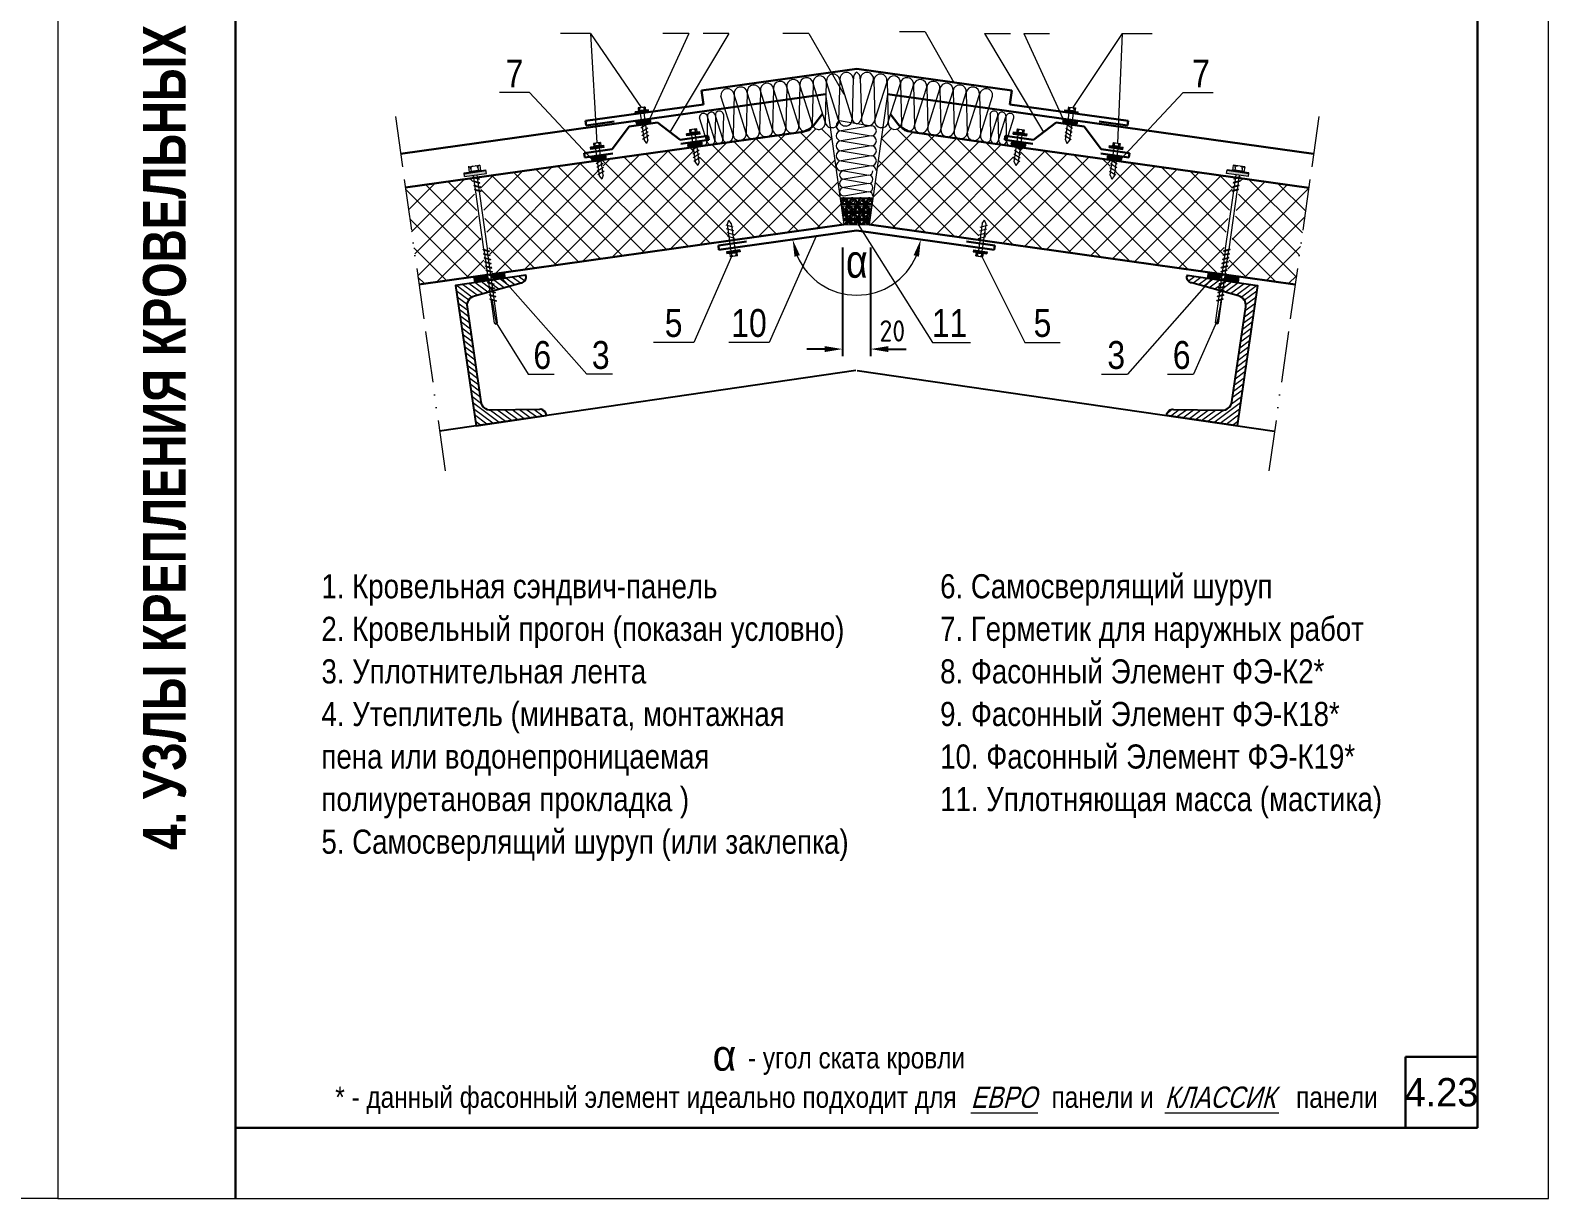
# Model space of a CAD drawing. Extents: x 5821 to 16321, y -13531 to 5774.
# Drawn here: x 7902 to 8971, y -13531 to -12708 of the extents above; entities that cross this region are included whole.
import ezdxf
from ezdxf.enums import TextEntityAlignment as Align

# ---------------------------------------------------------------- set-up
doc = ezdxf.new("R2010")
doc.units = 0
doc.header["$LTSCALE"] = 3
doc.linetypes.add('ACAD_ISO13W100', pattern=[36, 12, -3, 12, -3, 0, -3, 0, -3])
doc.layers.get('0').update_dxf_attribs({"linetype": 'CONTINUOUS', "lineweight": 30})
doc.layers.get('DEFPOINTS').update_dxf_attribs({"linetype": 'CONTINUOUS'})
for name, color, linetype, lineweight in [('Logo', 1, 'CONTINUOUS', 9), ('new_fill', 8, 'CONTINUOUS', 13), ('RAZMER', 7, 'CONTINUOUS', 9), ('Нащельники', 1, 'CONTINUOUS', 30), ('Саморезы', 7, 'CONTINUOUS', 13)]:
    doc.layers.add(name, color=color, linetype=linetype, lineweight=lineweight)
doc.layers.add('Прогон', color=7, linetype='CONTINUOUS')
doc.styles.add('LOGO', font='HATTEN.TTF')
doc.styles.add('ROMANS', font='romans.shx', dxfattribs={"width": 0.85})
doc.styles.add('style1', font='ARIALN.TTF')
doc.styles.add('style2', font='impact.TTF')
doc.styles.add('курсив', font='ARIAL.TTF', dxfattribs={"width": 0.8, "oblique": 15})
doc.dimstyles.new('5', dxfattribs={"dimscale": 5, "dimtxt": 3, "dimasz": 2.5, "dimexe": 1, "dimexo": 3, "dimgap": 0, "dimtad": 0, "dimdec": 0, "dimzin": 9, "dimdsep": 46, "dimtxsty": 'ROMANS', "dimblk2": 'OBLIQUE', "dimcen": -3, "dimdle": 1.5, "dimclrd": 256, "dimclre": 256, "dimclrt": 256, "dimadec": 0, "dimazin": 0, "dimtfac": 1, "dimtdec": 0, "dimtofl": 0, "dimtmove": 2, "dimatfit": 3, "dimfxl": 0, "dimtvp": 1, "dimtolj": 1, "dimtzin": 9, "dimarcsym": 0})
doc.dimstyles.get("Standard").update_dxf_attribs({"dimscale": 0, "dimtxt": 3, "dimasz": 3, "dimexe": 2.5, "dimexo": 2.5, "dimgap": 1.5, "dimtad": 0, "dimdec": 0, "dimzin": 9, "dimdsep": 46, "dimtxsty": 'ROMANS', "dimcen": -3, "dimdle": 1.25, "dimadec": 0, "dimazin": 0, "dimtfac": 0.75, "dimtdec": 0, "dimtofl": 0, "dimtmove": 2, "dimatfit": 3, "dimfxl": 0, "dimtvp": 1.5, "dimtolj": 1, "dimtzin": 0, "dimarcsym": 0})
pattern_1 = [(0, (422.5248, -19201.2039), (0, 1.25), []), (60, (422.5248, -19201.2039), (-1.08253175, 0.625), []), (120, (422.5248, -19201.2039), (-1.08253175, -0.625), [])]

# ---------------------------------------------------------------- blocks, each defined once
blk = doc.blocks.new('*X1502')
at = {"color": 0, "linetype": 'Continuous'}
for p, q in [((-389.3, 507.8), (-388.4, 508.7)), ((-388, 504.7), (-384, 508.7)), ((-384.7, 503.6), (-379.6, 508.7)), ((-380.8, 503.1), (-375.2, 508.7)), ((-376.8, 502.6), (-370.8, 508.7)), ((-372.9, 502.1), (-366.4, 508.7)), ((-369, 501.6), (-361.9, 508.7)), ((-365.1, 501.1), (-357.5, 508.7)), ((-361.1, 500.7), (-353.1, 508.7)), ((-357.2, 500.2), (-348.7, 508.7)), ((-353.3, 499.7), (-344.3, 508.7)), ((-349.6, 498.9), (-339.8, 508.7)), ((-347, 497.1), (-339.3, 504.8)), ((-345.5, 494.1), (-339.3, 500.3)), ((-345.3, 489.9), (-339.3, 495.9)), ((-345.3, 485.5), (-339.3, 491.5)), ((-345.3, 481.1), (-339.3, 487.1)), ((-345.3, 476.7), (-339.3, 482.7)), ((-345.3, 472.2), (-339.3, 478.2)), ((-345.3, 467.8), (-339.3, 473.8)), ((-345.3, 463.4), (-339.3, 469.4)), ((-345.3, 459), (-339.3, 465)), ((-345.3, 454.6), (-339.3, 460.6)), ((-345.3, 450.1), (-339.3, 456.1)), ((-345.3, 445.7), (-339.3, 451.7)), ((-345.3, 441.3), (-339.3, 447.3)), ((-345.3, 436.9), (-339.3, 442.9)), ((-345.3, 432.5), (-339.3, 438.5)), ((-345.5, 423.5), (-339.3, 429.6)), ((-345.3, 428.1), (-339.3, 434.1)), ((-364.7, 408.7), (-356, 417.4)), ((-360.3, 408.7), (-350.9, 418)), ((-355.9, 408.7), (-339.3, 425.2)), ((-351.4, 408.7), (-339.3, 420.8)), ((-389.2, 410.7), (-386.3, 413.6)), ((-386.8, 408.7), (-381.3, 414.2)), ((-382.4, 408.7), (-376.2, 414.8)), ((-378, 408.7), (-371.2, 415.5)), ((-373.5, 408.7), (-366.1, 416.1)), ((-369.1, 408.7), (-361.1, 416.7)), ((-347, 408.7), (-339.3, 416.4)), ((-342.6, 408.7), (-339.3, 412))]:
    blk.add_line(p, q, dxfattribs=at)
blk = doc.blocks.new('2volna')
at = {"layer": 'new_fill'}
for p, q in [((-10.6, 51.6), (10.6, 48)), ((10.6, 48), (-10.6, 44.5)), ((-10.6, 44.5), (10.6, 41)), ((10.6, 41), (-10.6, 37.4)), ((-10.6, 37.4), (10.6, 33.9)), ((10.6, 33.9), (-10.6, 30.4)), ((-10.6, 30.4), (10.6, 26.8)), ((10.6, 26.8), (-10.6, 23.3)), ((-10.6, 23.3), (10.6, 19.7)), ((10.6, 19.7), (-10.6, 16.2)), ((-8.8, 16.2), (8.8, 13.3)), ((8.8, 13.3), (-8.8, 10.3)), ((-8.8, 10.3), (8.8, 7.4)), ((8.8, 7.4), (-8.8, 4.4)), ((-8.8, 4.4), (8.8, 1.5)), ((8.8, 1.5), (-8.8, -1.5))]:
    blk.add_line(p, q, dxfattribs=at)
for centre, radius, start, end in [((-10.6, 48), 3.54, 90, 270), ((-10.6, 41), 3.54, 90, 270), ((10.6, 44.5), 3.54, 360, 90), ((10.6, 44.5), 3.54, 270, 0), ((-10.6, 33.9), 3.54, 90, 270), ((10.6, 37.4), 3.54, 360, 90), ((10.6, 37.4), 3.54, 270, 0), ((10.6, 30.4), 3.54, 360, 90), ((-10.6, 26.8), 3.54, 90, 270), ((-10.6, 19.7), 3.54, 90, 270), ((10.6, 30.4), 3.54, 270, 0), ((10.6, 23.3), 3.54, 360, 90), ((10.6, 23.3), 3.54, 270, 0), ((-8.8, 13.3), 2.95, 90, 270), ((8.8, 16.2), 2.95, 270, 0), ((8.8, 10.3), 2.95, 360, 90), ((10.6, 16.2), 3.54, 360, 90), ((-8.8, 7.4), 2.95, 90, 270), ((-8.8, 1.5), 2.95, 90, 270), ((8.8, 10.3), 2.95, 270, 0), ((8.8, 4.4), 2.95, 360, 90), ((8.8, 4.4), 2.95, 270, 0), ((8.8, -1.5), 2.95, 360, 90)]:
    blk.add_arc(centre, radius, start, end, dxfattribs=at)
blk = doc.blocks.new('3volna')
at = {"layer": 'new_fill'}
for p, q in [((-2.8, 35.9), (-3.6, 4.3)), ((2.8, 35.9), (3.6, 4.3)), ((-85.7, 24.6), (-86.5, -7.1)), ((-76.2, -5.6), (-85.7, 24.6)), ((-75.4, 26), (-76.2, -5.6)), ((-65.9, -4.2), (-75.4, 26)), ((-65.1, 27.5), (-65.9, -4.2)), ((-55.6, -2.7), (-65.1, 27.5)), ((-54.8, 28.9), (-55.6, -2.7)), ((-45.3, -1.3), (-54.8, 28.9)), ((-44.5, 30.4), (-45.3, -1.3)), ((-35, 0.2), (-44.5, 30.4)), ((-34.2, 31.8), (-35, 0.2)), ((-24.7, 1.6), (-34.2, 31.8)), ((-23.9, 33.3), (-24.7, 1.6)), ((-14.2, 2.9), (-23.7, 33.1)), ((-13.3, 34.6), (-14.2, 2.9)), ((-3.6, 4.3), (-13.1, 34.5)), ((3.6, 4.3), (13.1, 34.5)), ((13.3, 34.6), (14.2, 2.9)), ((14.2, 2.9), (23.7, 33.1)), ((23.9, 33.3), (24.7, 1.6)), ((24.7, 1.6), (34.2, 31.8)), ((34.2, 31.8), (35, 0.2)), ((35, 0.2), (44.5, 30.4)), ((44.5, 30.4), (45.3, -1.3)), ((45.3, -1.3), (54.8, 28.9)), ((54.8, 28.9), (55.6, -2.7)), ((55.6, -2.7), (65.1, 27.5)), ((65.1, 27.5), (65.9, -4.2)), ((65.9, -4.2), (75.4, 26)), ((75.4, 26), (76.2, -5.6)), ((76.2, -5.6), (85.7, 24.6)), ((85.7, 24.6), (86.5, -7.1)), ((-96.8, -8.5), (-106.3, 21.7)), ((-96, 23.1), (-96.8, -8.5)), ((-86.5, -7.1), (-96, 23.1)), ((86.5, -7.1), (96, 23.1)), ((96, 23.1), (96.8, -8.5)), ((96.8, -8.5), (106.3, 21.7)), ((-117.3, -13.5), (-123, 4.8)), ((-116.8, 5.7), (-117.3, -13.5)), ((-111, -12.6), (-116.8, 5.7)), ((-110.5, 6.5), (-111, -12.6)), ((-104.8, -11.7), (-110.5, 6.5)), ((-104.3, 7.4), (-104.8, -11.7)), ((104.3, 7.4), (104.8, -11.7)), ((104.8, -11.7), (110.5, 6.5)), ((110.5, 6.5), (111, -12.6)), ((111, -12.6), (116.8, 5.7)), ((116.8, 5.7), (117.3, -13.5)), ((117.3, -13.5), (123, 4.8))]:
    blk.add_line(p, q, dxfattribs=at)
for centre, radius, start, end in [((-39.3, 31.1), 5.2, 8, 188), ((-29, 32.5), 5.2, 8, 188), ((-18.5, 33.9), 5.2, 8, 188), ((-8, 35.2), 5.2, 8, 188), ((2.5, 36), 5.2, 118.1139, 188), ((-2.5, 36), 5.2, 352, 61.8861), ((8, 35.2), 5.2, 352, 172), ((18.5, 33.9), 5.2, 352, 172), ((29, 32.5), 5.2, 352, 172), ((39.3, 31.1), 5.2, 352, 172), ((-101.2, 22.4), 5.2, 8, 188), ((-90.8, 23.8), 5.2, 8, 188), ((-80.5, 25.3), 5.2, 8, 188), ((-70.2, 26.7), 5.2, 8, 188), ((-59.9, 28.2), 5.2, 8, 188), ((-49.6, 29.6), 5.2, 8, 188), ((49.6, 29.6), 5.2, 352, 172), ((59.9, 28.2), 5.2, 352, 172), ((70.2, 26.7), 5.2, 352, 172), ((80.5, 25.3), 5.2, 352, 172), ((90.8, 23.8), 5.2, 352, 172), ((101.2, 22.4), 5.2, 352, 172), ((-119.9, 5.2), 3.15, 8, 188), ((-113.7, 6.1), 3.15, 8, 188), ((-107.4, 7), 3.15, 8, 188), ((-40.1, -0.6), 5.2, 278, 8), ((-29.8, 0.9), 5.2, 188, 278), ((-29.8, 0.9), 5.2, 278, 8), ((-19.5, 2.3), 5.2, 188, 278), ((-19.3, 2.2), 5.2, 278, 8), ((-9, 3.7), 5.2, 188, 278), ((-8.8, 3.5), 5.2, 278, 8), ((1.5, 5), 5.2, 188, 253.1622), ((-1.5, 5), 5.2, 286.8378, 352), ((8.8, 3.5), 5.2, 172, 262), ((9, 3.7), 5.2, 262, 352), ((19.3, 2.2), 5.2, 172, 262), ((19.5, 2.3), 5.2, 262, 352), ((29.8, 0.9), 5.2, 172, 262), ((29.8, 0.9), 5.2, 262, 352), ((40.1, -0.6), 5.2, 172, 262), ((107.4, 7), 3.15, 352, 172), ((113.7, 6.1), 3.15, 352, 172), ((119.9, 5.2), 3.15, 352, 172), ((-107.9, -12.2), 3.15, 278, 8), ((-101.7, -11.3), 3.15, 188, 278), ((-102, -9.3), 5.2, 278, 8), ((-91.7, -7.8), 5.2, 188, 278), ((-91.7, -7.8), 5.2, 278, 8), ((-81.3, -6.4), 5.2, 188, 278), ((-81.3, -6.4), 5.2, 278, 8), ((-71, -4.9), 5.2, 188, 278), ((-71, -4.9), 5.2, 278, 8), ((-60.7, -3.5), 5.2, 188, 278), ((-60.7, -3.5), 5.2, 278, 8), ((-50.4, -2), 5.2, 188, 278), ((-50.4, -2), 5.2, 278, 8), ((-40.1, -0.6), 5.2, 188, 278), ((40.1, -0.6), 5.2, 262, 352), ((50.4, -2), 5.2, 172, 262), ((50.4, -2), 5.2, 262, 352), ((60.7, -3.5), 5.2, 172, 262), ((60.7, -3.5), 5.2, 262, 352), ((71, -4.9), 5.2, 172, 262), ((71, -4.9), 5.2, 262, 352), ((81.3, -6.4), 5.2, 172, 262), ((81.3, -6.4), 5.2, 262, 352), ((91.7, -7.8), 5.2, 172, 262), ((91.7, -7.8), 5.2, 262, 352), ((102, -9.3), 5.2, 172, 262), ((101.7, -11.3), 3.15, 262, 352), ((107.9, -12.2), 3.15, 172, 262), ((-120.4, -13.9), 3.15, 278, 8), ((-114.2, -13), 3.15, 188, 278), ((-114.2, -13), 3.15, 278, 8), ((-107.9, -12.2), 3.15, 188, 278), ((107.9, -12.2), 3.15, 262, 352), ((114.2, -13), 3.15, 172, 262), ((114.2, -13), 3.15, 262, 352), ((120.4, -13.9), 3.15, 172, 262)]:
    blk.add_arc(centre, radius, start, end, dxfattribs=at)
blk = doc.blocks.new('саморез4')
at = {"layer": 'new_fill'}
blk.add_hatch(color=254, dxfattribs=at).paths.add_polyline_path([(-2.4, -9.4), (0, -9.4), (0, 9.8), (-2.4, 9.8)])
at = {"layer": 'Саморезы', "ltscale": 150}
for p, q in [((-7.9, 5), (-3.1, 5)), ((-7.9, -5), (-7.9, 5)), ((-5.9, 3.1), (-3.1, 3.1)), ((-3.8, -5), (-3.8, 5)), ((0, 9.8), (-3.1, 9.8)), ((-3.1, -9.4), (-3.1, 9.8)), ((-2.4, -9.4), (-2.4, 9.8)), ((0, -9.4), (0, 9.8)), ((64.9, 1.5), (0, 1.5)), ((1.3, -2.2), (3.4, 2.7)), ((1.9, -2.2), (4, 2.7)), ((3.7, 2.9), (3.4, 2.7)), ((3.7, 2.9), (4, 2.7)), ((4.9, -2.2), (7, 2.7)), ((5.5, -2.2), (7.6, 2.7)), ((7.3, 2.9), (7, 2.7)), ((7.3, 2.9), (7.6, 2.7)), ((8.6, -2.2), (10.7, 2.7)), ((9.2, -2.2), (11.3, 2.7)), ((11, 2.9), (10.7, 2.7)), ((11, 2.9), (11.3, 2.7)), ((12.2, -2.2), (14.3, 2.7)), ((12.8, -2.2), (14.9, 2.7)), ((14.6, 2.9), (14.3, 2.7)), ((14.6, 2.9), (14.9, 2.7)), ((64.9, -2.2), (67, 2.7)), ((65.6, -2.2), (67.7, 2.7)), ((67.3, 2.9), (67, 2.7)), ((130, 1.3), (67.1, 1.3)), ((67.3, 2.9), (67.7, 2.7)), ((68.6, -2.2), (70.7, 2.7)), ((69.2, -2.2), (71.3, 2.7)), ((71, 2.9), (70.7, 2.7)), ((71, 2.9), (71.3, 2.7)), ((72.2, -2.2), (74.3, 2.7)), ((72.8, -2.2), (74.9, 2.7)), ((74.6, 2.9), (74.3, 2.7)), ((74.6, 2.9), (74.9, 2.7)), ((75.8, -2.2), (77.9, 2.7)), ((76.4, -2.2), (78.5, 2.7)), ((78.2, 2.9), (77.9, 2.7)), ((78.2, 2.9), (78.5, 2.7)), ((79.5, -2.2), (81.5, 2.7)), ((80.1, -2.2), (82.2, 2.7)), ((81.9, 2.9), (81.5, 2.7)), ((81.9, 2.9), (82.2, 2.7)), ((83.1, -2.2), (85.2, 2.7)), ((83.7, -2.2), (85.8, 2.7)), ((85.5, 2.9), (85.2, 2.7)), ((85.5, 2.9), (85.8, 2.7)), ((86.7, -2.2), (88.8, 2.7)), ((87.3, -2.2), (89.4, 2.7)), ((89.1, 2.9), (88.8, 2.7)), ((89.1, 2.9), (89.4, 2.7)), ((90.3, -2.2), (92.4, 2.7)), ((90.9, -2.2), (93, 2.7)), ((92.7, 2.9), (92.4, 2.7)), ((92.7, 2.9), (93, 2.7)), ((94, -2.2), (96.1, 2.7)), ((94.6, -2.2), (96.7, 2.7)), ((96.4, 2.9), (96.1, 2.7)), ((96.4, 2.9), (96.7, 2.7)), ((97.6, -2.2), (99.7, 2.7)), ((98.2, -2.2), (100.3, 2.7)), ((100, 2.9), (99.7, 2.7)), ((100, 2.9), (100.3, 2.7)), ((101.2, -2.2), (103.3, 2.7)), ((101.8, -2.2), (103.9, 2.7)), ((103.6, 2.9), (103.3, 2.7)), ((103.6, 2.9), (103.9, 2.7)), ((104.8, -2.2), (106.9, 2.7)), ((105.5, -2.2), (107.6, 2.7)), ((107.2, 2.9), (106.9, 2.7)), ((107.2, 2.9), (107.6, 2.7)), ((108.5, -2.2), (110.6, 2.7)), ((109.1, -2.2), (111.2, 2.7)), ((110.9, 2.9), (110.6, 2.7)), ((110.9, 2.9), (111.2, 2.7)), ((130, 1.3), (131.2, 0)), ((-7.9, -5), (-3.1, -5)), ((-5.9, -3.1), (-3.1, -3.1)), ((0, -9.4), (-3.1, -9.4)), ((64.9, -1.5), (0, -1.5)), ((64.9, -1.5), (0, -1.5)), ((1.6, -2.4), (1.3, -2.2)), ((1.6, -2.4), (1.9, -2.2)), ((5.2, -2.4), (4.9, -2.2)), ((5.2, -2.4), (5.5, -2.2)), ((8.9, -2.4), (8.6, -2.2)), ((8.9, -2.4), (9.2, -2.2)), ((12.5, -2.4), (12.2, -2.2)), ((12.5, -2.4), (12.8, -2.2)), ((65.3, -2.4), (64.9, -2.2)), ((65.3, -2.4), (65.6, -2.2)), ((130, -1.3), (67.1, -1.3)), ((68.9, -2.4), (68.6, -2.2)), ((68.9, -2.4), (69.2, -2.2)), ((72.5, -2.4), (72.2, -2.2)), ((72.5, -2.4), (72.8, -2.2)), ((76.1, -2.4), (75.8, -2.2)), ((76.1, -2.4), (76.4, -2.2)), ((79.8, -2.4), (79.5, -2.2)), ((79.8, -2.4), (80.1, -2.2)), ((83.4, -2.4), (83.1, -2.2)), ((83.4, -2.4), (83.7, -2.2)), ((87, -2.4), (86.7, -2.2)), ((87, -2.4), (87.3, -2.2)), ((90.6, -2.4), (90.3, -2.2)), ((90.6, -2.4), (90.9, -2.2)), ((94.3, -2.4), (94, -2.2)), ((94.3, -2.4), (94.6, -2.2)), ((97.9, -2.4), (97.6, -2.2)), ((97.9, -2.4), (98.2, -2.2)), ((101.5, -2.4), (101.2, -2.2)), ((101.5, -2.4), (101.8, -2.2)), ((105.1, -2.4), (104.8, -2.2)), ((105.1, -2.4), (105.5, -2.2)), ((108.8, -2.4), (108.5, -2.2)), ((108.8, -2.4), (109.1, -2.2)), ((130, -1.3), (131.2, 0))]:
    blk.add_line(p, q, dxfattribs=at)
at = {"layer": 'Саморезы'}
for p, q in [((67.1, 1.3), (64.9, 1.5)), ((67.1, -1.3), (64.9, -1.5))]:
    blk.add_line(p, q, dxfattribs=at)
at = {"layer": 'Саморезы', "ltscale": 150}
for centre, radius, start, end in [((-5.9, 5.1), 2, 182.373, 269.9653), ((-5.9, 1.1), 2, 90.0347, 177.627), ((80.3, 1057.7), 1058.9, 271.592, 272.7554), ((-5.9, -1.1), 2, 182.373, 269.9653), ((-5.9, -5.1), 2, 90.0347, 177.627)]:
    blk.add_arc(centre, radius, start, end, dxfattribs=at)
blk = doc.blocks.new('*D1509')
at = {"layer": 'DEFPOINTS', "color": 0, "transparency": 16777216}
for p in [(8483.8, -12848.9), (8483.8, -12848.9), (8386.7, -12862.6), (8580.5, -12862.6), (8462.8, -12889.5)]:
    blk.add_point(p, dxfattribs=at)
at = {"layer": 'RAZMER', "color": 0, "lineweight": 0, "transparency": 16777216}
blk.add_arc((8483.8, -12848.9), 45.6, 203.1121, 336.8612, dxfattribs=at)
at = {"layer": 'RAZMER', "color": 0, "transparency": 16777216}
for points in [[(8439.9, -12867.4), (8443.7, -12866.3), (8438.6, -12855.3)], [(8523.8, -12866.3), (8527.6, -12867.4), (8528.9, -12855.3)]]:
    blk.add_solid(points, dxfattribs=at)
at = {"layer": 'RAZMER', "color": 0, "transparency": 16777216, "insert": (8483.8, -12870.7), "char_height": 14, "attachment_point": 5, "rotation": 359.9937, "style": 'ROMANS'}
blk.add_mtext('\\A1;{\\fGreekS|b0|i0|c204|p0;\\H1.667x;a}', dxfattribs=at)
blk = doc.blocks.new('саморез1')
at = {"layer": 'new_fill'}
blk.add_hatch(color=254, dxfattribs=at).paths.add_polyline_path([(-1.2, -4.8), (0, -4.8), (0, 4.8), (-1.2, 4.8)])
at = {"layer": 'Саморезы', "ltscale": 150}
for p, q in [((-3.9, 2.6), (-1.5, 2.6)), ((-3.9, 2.6), (-3.9, -2.4)), ((-2.9, 1.7), (-1.5, 1.7)), ((-1.9, 2.6), (-1.9, -2.4)), ((0, 4.8), (-1.5, 4.8)), ((-1.5, 4.8), (-1.5, -4.8)), ((-1.2, 4.8), (-1.2, -4.8)), ((0, 4.8), (0, -4.8)), ((19.2, 1.4), (0, 1.4)), ((8.4, 2.4), (10.5, -2.4)), ((11.1, 2.4), (13.2, -2.4)), ((13.8, 2.4), (15.9, -2.4)), ((16.4, 2.4), (18.5, -2.4)), ((19.2, 1.4), (21.8, 0)), ((19.2, -1.4), (21.8, 0)), ((-3.9, -2.4), (-1.5, -2.4)), ((-2.9, -1.4), (-1.5, -1.4)), ((0, -4.8), (-1.5, -4.8)), ((0, -1.4), (19.2, -1.4))]:
    blk.add_line(p, q, dxfattribs=at)
for centre, start, end in [((-2.9, 2.7), 182.373, 269.9653), ((-2.9, 0.7), 90.0347, 177.627), ((-2.9, -0.4), 182.373, 269.9653), ((-2.9, -2.4), 90.0347, 177.627)]:
    blk.add_arc(centre, 1, start, end, dxfattribs=at)
blk = doc.blocks.new('*D1512')
at = {"layer": 'DEFPOINTS', "color": 0, "transparency": 16777216}
for p in [(8473.7, -12846), (8493.5, -12846), (8493.5, -12932.5)]:
    blk.add_point(p, dxfattribs=at)
at = {"layer": 'RAZMER', "lineweight": -2, "transparency": 16777216}
for p, q in [((8473.7, -12861), (8473.7, -12937.5)), ((8493.5, -12861), (8493.5, -12937.5)), ((8461.2, -12932.5), (8448.7, -12932.5)), ((8506, -12932.5), (8518.5, -12932.5))]:
    blk.add_line(p, q, dxfattribs=at)
at = {"layer": 'RAZMER', "transparency": 16777216}
for points in [[(8461.2, -12930.4), (8461.2, -12934.6), (8473.7, -12932.5)], [(8506, -12930.4), (8506, -12934.6), (8493.5, -12932.5)]]:
    blk.add_solid(points, dxfattribs=at)
at = {"layer": 'RAZMER', "transparency": 16777216, "insert": (8508.8, -12919.7), "char_height": 15, "attachment_point": 5, "style": 'ROMANS'}
blk.add_mtext('\\A1;20', dxfattribs=at)
blk = doc.blocks.new('_OBLIQUE')
at = {"color": 0, "linetype": 'ByBlock'}
blk.add_line((-0.5, -0.5), (0.5, 0.5), dxfattribs=at)

msp = doc.modelspace()

# ---------------------------------------------------------------- hatches: boundary and pattern name
at = {"layer": 'new_fill'}
h = msp.add_hatch(dxfattribs=at)
h.set_pattern_fill('ANSI37', color=256, scale=100, style=0)
h.set_pattern_definition([(45, (422.525, -16231.204), (-8.838835, 8.838835), []), (135, (422.525, -16231.204), (-8.838835, -8.838835), [])])
h.paths.add_polyline_path([(8212.97, -12812.08), (8165.84, -12818.7), (8175.42, -12886.86), (8218.57, -12880.79, -0.144302), (8219.79, -12880.62), (8222.55, -12880.23)])
h.paths.add_polyline_path([(8393.65, -12856.19), (8392, -12844.45), (8396.16, -12843.87), (8397.81, -12855.6), (8474.68, -12844.8), (8474.47, -12843.32, -0.2496117), (8474.16, -12841.12), (8465.05, -12776.28, -0.304716), (8461.56, -12772.39, -0.4142136), (8457.57, -12777.68, -0.3085011), (8452.84, -12775.34, -0.0197168), (8451.97, -12776.14, -0.3473263), (8446.9, -12778.97, -0.0435542), (8444.36, -12779.56), (8372.23, -12789.69), (8373.79, -12800.81), (8369.63, -12801.39), (8368.07, -12790.28), (8304.61, -12799.2), (8306.17, -12810.31), (8302.01, -12810.89), (8300.45, -12799.78), (8217.73, -12811.41), (8227.31, -12879.56)])
h.paths.add_polyline_path([(8599.45, -12790.28), (8597.89, -12801.39), (8593.73, -12800.81), (8595.29, -12789.69), (8522.72, -12779.5, -0.0392211), (8520.42, -12779, -0.2995945), (8515.81, -12776.69, -0.0282746), (8514.51, -12775.61, -0.2904255), (8509.94, -12777.68, -0.4142136), (8505.95, -12772.39, -0.3249557), (8502.13, -12776.35), (8492.71, -12843.39, -0.1585576), (8492.82, -12844.84), (8569.38, -12855.6), (8571.02, -12843.87), (8575.18, -12844.45), (8573.54, -12856.19), (8739.88, -12879.56), (8749.46, -12811.36), (8667.07, -12799.78), (8665.51, -12810.89), (8661.35, -12810.31), (8662.91, -12799.2)])
h.paths.add_polyline_path([(8744.63, -12880.23), (8792.55, -12886.97), (8802.14, -12818.77), (8754.22, -12812.03)])
h = msp.add_hatch(dxfattribs=at)
h.set_pattern_fill('NET3', color=256, scale=10, style=0)
h.set_pattern_definition(pattern_1)
h.paths.add_polyline_path([(8330.9, -12771.12), (8329.47, -12771.32, 0.7824442), (8329.96, -12774.79), (8331.38, -12774.59)])
h.paths.add_polyline_path([(8335.06, -12770.54), (8330.9, -12771.12), (8331.38, -12774.59), (8335.54, -12774.01)])
h.paths.add_polyline_path([(8337.08, -12770.25), (8335.06, -12770.54), (8335.54, -12774.01), (8337.57, -12773.72, 0.7824442)])
h = msp.add_hatch(dxfattribs=at)
h.set_pattern_fill('NET3', color=256, scale=10, style=0)
h.set_pattern_definition(pattern_1)
h.paths.add_polyline_path([(8632.45, -12770.63), (8630.15, -12770.31, 0.7200983), (8629.95, -12773.72), (8631.97, -12774.01)])
h.paths.add_polyline_path([(8636.6, -12771.21), (8632.45, -12770.63), (8631.97, -12774.01), (8636.13, -12774.59)])
h.paths.add_polyline_path([(8638.3, -12771.45), (8636.6, -12771.21), (8636.13, -12774.59), (8637.56, -12774.79, 0.7200983)])
h = msp.add_hatch(dxfattribs=at)
h.set_pattern_fill('NET3', color=256, scale=10, style=0)
h.set_pattern_definition(pattern_1)
h.paths.add_polyline_path([(8367.58, -12786.81), (8365.76, -12787.07, 0.7824442), (8366.25, -12790.53), (8368.07, -12790.28)])
h.paths.add_polyline_path([(8371.74, -12786.23), (8367.58, -12786.81), (8368.07, -12790.28), (8372.23, -12789.69)])
h.paths.add_polyline_path([(8373.38, -12786), (8371.74, -12786.23), (8372.23, -12789.69), (8373.86, -12789.46, 0.7824442)])
h = msp.add_hatch(dxfattribs=at)
h.set_pattern_fill('NET3', color=256, scale=10, style=0)
h.set_pattern_definition(pattern_1)
h.paths.add_polyline_path([(8599.93, -12786.81), (8595.78, -12786.23), (8595.29, -12789.69), (8599.45, -12790.28)])
h.paths.add_polyline_path([(8595.78, -12786.23), (8594.14, -12786, 0.7824442), (8593.65, -12789.46), (8595.29, -12789.69)])
h.paths.add_polyline_path([(8601.75, -12787.07), (8599.93, -12786.81), (8599.45, -12790.28), (8601.26, -12790.53, 0.7824442)])
h = msp.add_hatch(dxfattribs=at)
h.set_pattern_fill('NET3', color=256, scale=10, style=0)
h.set_pattern_definition(pattern_1)
h.paths.add_polyline_path([(8300.45, -12799.78), (8299.96, -12796.32), (8298.15, -12796.57, 0.7824442), (8298.63, -12800.04)])
h.paths.add_polyline_path([(8305.76, -12795.5), (8304.12, -12795.73), (8304.61, -12799.2), (8306.24, -12798.97, 0.7824442)])
h.paths.add_polyline_path([(8304.12, -12795.73), (8299.96, -12796.32), (8300.45, -12799.78), (8304.61, -12799.2)])
h = msp.add_hatch(dxfattribs=at)
h.set_pattern_fill('NET3', color=256, scale=10, style=0)
h.set_pattern_definition(pattern_1)
h.paths.add_polyline_path([(8663.39, -12795.73), (8661.76, -12795.5, 0.7824442), (8661.27, -12798.97), (8662.91, -12799.2)])
h.paths.add_polyline_path([(8667.55, -12796.32), (8663.39, -12795.73), (8662.91, -12799.2), (8667.07, -12799.78)])
h.paths.add_polyline_path([(8669.37, -12796.57), (8667.55, -12796.32), (8667.07, -12799.78), (8668.88, -12800.04, 0.7824442)])
h = msp.add_hatch(dxfattribs=at)
h.set_pattern_fill('ESCHER', color=256, scale=5, style=0)
h.set_pattern_definition([(60, (3888.22, -15615.8375), (-6, -1e-09), [5.5, -0.5]), (180, (3888.22, -15615.8375), (3, -5.1961524), [5.5, -0.5]), (300, (3888.22, -15615.8375), (6, -1e-09), [5.5, -0.5]), (60, (3888.72, -15615.8375), (-6, -1e-09), [1, -5]), (300, (3888.72, -15615.8375), (6, -1e-09), [1, -5]), (60, (3887.97, -15615.4045), (-6, -1e-09), [1, -5]), (180, (3887.97, -15615.4045), (3, -5.1961524), [1, -5]), (300, (3887.97, -15616.2705), (6, -1e-09), [1, -5]), (180, (3887.97, -15616.2705), (3, -5.1961524), [1, -5]), (60, (3886.22, -15615.8375), (-6, -1e-09), [1, -5]), (300, (3886.22, -15615.8375), (6, -1e-09), [1, -5]), (60, (3889.22, -15617.5695), (-6, -1e-09), [1, -5]), (180, (3889.22, -15617.5695), (3, -5.1961524), [1, -5]), (300, (3889.22, -15614.1054), (6, -1e-09), [1, -5]), (180, (3889.22, -15614.1054), (3, -5.1961524), [1, -5]), (0, (3889.22, -15614.9714), (-3, 5.1961524), [3.5, -2.5]), (0, (3889.22, -15616.7035), (-3, 5.1961524), [3.5, -2.5]), (120, (3888.47, -15614.5384), (-6, 1e-09), [3.5, -2.5]), (120, (3886.97, -15615.4045), (-6, 1e-09), [3.5, -2.5]), (240, (3886.97, -15616.2705), (3, -5.1961524), [3.5, -2.5]), (240, (3888.47, -15617.1365), (3, -5.1961524), [3.5, -2.5])])
h.paths.add_polyline_path([(8495.16, -12825.92), (8472.02, -12825.92), (8474.68, -12844.81), (8492.51, -12844.8)])
h = msp.add_hatch(dxfattribs=at)
h.set_pattern_fill('NET3', color=256, scale=10, style=0)
h.set_pattern_definition([(0, (-3661.7167, -16081.6845), (0, 1.25), []), (60, (-3661.7167, -16081.6845), (-1.08253175, 0.625), []), (120, (-3661.7167, -16081.6845), (-1.08253175, -0.625), [])])
h.paths.add_polyline_path([(8223.19, -12881.95), (8223.34, -12881.68), (8224.1, -12881.88), (8223.84, -12880.04), (8214.06, -12881.42), (8214.65, -12885.58), (8224.42, -12884.2), (8224.16, -12882.38), (8223.41, -12882.17)])
h.paths.add_polyline_path([(8235.73, -12878.37), (8226.33, -12879.69), (8227.1, -12879.9), (8227.31, -12880.12), (8227.16, -12880.39), (8226, -12880.08), (8226.34, -12882.49), (8227.5, -12882.81), (8227.72, -12883.03), (8227.57, -12883.3), (8226.41, -12882.99), (8226.54, -12883.91), (8236.31, -12882.53)])
h = msp.add_hatch(dxfattribs=at)
h.set_pattern_fill('NET3', color=256, scale=10, style=0)
h.set_pattern_definition([(180, (20628.903, -16081.6845), (0, 1.25), []), (120, (20628.903, -16081.6845), (1.08253175, 0.625), []), (60, (20628.903, -16081.6845), (1.08253175, -0.625), [])])
h.paths.add_polyline_path([(8743.99, -12881.95), (8743.85, -12881.68), (8743.09, -12881.88), (8743.35, -12880.04), (8753.12, -12881.42), (8752.54, -12885.58), (8742.77, -12884.2), (8743.02, -12882.38), (8743.78, -12882.17)])
h.paths.add_polyline_path([(8731.46, -12878.37), (8740.85, -12879.69), (8740.09, -12879.9), (8739.88, -12880.12), (8740.02, -12880.39), (8741.19, -12880.08), (8740.85, -12882.49), (8739.68, -12882.81), (8739.47, -12883.03), (8739.61, -12883.3), (8740.78, -12882.99), (8740.65, -12883.91), (8730.88, -12882.53)])

# ---------------------------------------------------------------- linework, layer by layer
at = {"color": 1}
for p, q in [((8046.09, -12119.09), (8046.09, -13531.24)), ((8921.09, -12119.09), (8921.09, -13481.24)), ((8870.18, -13431.24), (8921.09, -13431.24)), ((8870.18, -13431.24), (8870.18, -13481.24)), ((8046.09, -13481.24), (8921.09, -13481.24))]:
    msp.add_line(p, q, dxfattribs=at)
for p, q in [((8461.74, -12752.74), (8162.48, -12794.79)), ((8505.44, -12752.78), (8805.48, -12794.95)), ((8454.25, -12773.73), (8459.64, -12766.58)), ((8512.8, -12773.72), (8507.37, -12766.59)), ((8444.36, -12779.56), (8165.84, -12818.7)), ((8522.72, -12779.5), (8802.14, -12818.77)), ((8474.68, -12844.8), (8175.42, -12886.86)), ((8492.51, -12844.8), (8792.55, -12886.97))]:
    msp.add_line(p, q)
for centre, start, end in [((8442.27, -12764.7), 278, 323), ((8524.73, -12764.63), 217.27826, 262.27826)]:
    msp.add_arc(centre, 15, start, end)
at = {"layer": 'Logo'}
for p, q in [((8564.07, -13470.81), (8611.31, -13470.81)), ((8700.69, -13470.81), (8781.14, -13470.81))]:
    msp.add_line(p, q, dxfattribs=at)
at = {"layer": 'new_fill'}
for p, q in [((8472.02, -12825.92), (8495.16, -12825.92)), ((8474.57, -12844.81), (8492.51, -12844.8))]:
    msp.add_line(p, q, dxfattribs=at)
at = {"layer": 'RAZMER'}
for p, q in [((8296.19, -12710.14), (8275.1, -12710.14)), ((8296.19, -12710.14), (8300.72, -12787.18)), ((8296.19, -12710.14), (8331.86, -12762.24)), ((8365.45, -12710.09), (8337.68, -12770.57)), ((8365.45, -12710.09), (8347.23, -12710.09)), ((8393.76, -12710.09), (8352.12, -12779.51)), ((8393.76, -12710.09), (8375.54, -12710.09)), ((8449.93, -12710.14), (8431.71, -12710.14)), ((8449.93, -12710.14), (8474.64, -12752.8)), ((8531.99, -12708.91), (8513.77, -12708.91)), ((8531.99, -12708.91), (8552.2, -12744.59)), ((8573.76, -12710.09), (8591.98, -12710.09)), ((8573.76, -12710.09), (8615.39, -12779.51)), ((8601.41, -12710.09), (8629.18, -12770.57)), ((8601.41, -12710.09), (8619.63, -12710.09)), ((8670.67, -12710.14), (8635.9, -12762.27)), ((8670.67, -12710.14), (8667.39, -12787.27)), ((8670.67, -12710.14), (8691.76, -12710.14)), ((8253.24, -12751.64), (8232.14, -12751.64)), ((8297.62, -12799), (8253.24, -12751.64)), ((8461.74, -12752.74), (8474.68, -12844.8)), ((8505.44, -12752.78), (8492.51, -12844.8)), ((8669.24, -12799), (8713.62, -12751.64)), ((8713.62, -12751.64), (8734.72, -12751.64)), ((8455.07, -12852.98), (8422.09, -12927.91)), ((8484.75, -12844.8), (8537.17, -12927.91)), ((8395.64, -12867.33), (8368.98, -12927.91)), ((8571.87, -12867.33), (8602.13, -12927.91)), ((8214.65, -12885.58), (8214.06, -12881.42)), ((8234.25, -12882.93), (8293.61, -12950.07)), ((8236.31, -12882.53), (8235.73, -12878.37)), ((8733.73, -12882.93), (8674.37, -12950.07)), ((8730.88, -12882.53), (8731.46, -12878.37)), ((8752.54, -12885.58), (8753.12, -12881.42)), ((8229.73, -12914.07), (8252.39, -12950.07)), ((8737.05, -12913.53), (8720.96, -12950.07)), ((8368.98, -12927.91), (8340.57, -12927.91)), ((8422.09, -12927.91), (8393.67, -12927.91)), ((8537.17, -12927.91), (8563.96, -12927.91)), ((8602.13, -12927.91), (8626.95, -12927.91)), ((8252.39, -12950.07), (8270.61, -12950.07)), ((8311.83, -12950.07), (8293.61, -12950.07)), ((8656.15, -12950.07), (8674.37, -12950.07)), ((8702.74, -12950.07), (8720.96, -12950.07))]:
    msp.add_line(p, q, dxfattribs=at)
at = {"layer": 'RAZMER', "linetype": 'ACAD_ISO13W100'}
for p, q in [((8158.78, -12768.47), (8195.04, -13026.47)), ((8809.21, -12768.47), (8772.95, -13026.47))]:
    msp.add_line(p, q, dxfattribs=at)
at = {"layer": 'RAZMER'}
for points in [[(6871.09, -12046.24), (7921.09, -12046.24), (7921.09, -13531.24), (6871.09, -13531.24)], [(8971.09, -12046.24), (7921.09, -12046.24), (7921.09, -13531.24), (8971.09, -13531.24)]]:
    msp.add_lwpolyline(points, close=True, dxfattribs=at)
for centre, start, end in [((8330.14, -12773), 111.91761, 264.08239), ((8336.89, -12772.05), 291.91761, 84.08239), ((8630.62, -12772.05), 95.91761, 248.08239), ((8637.37, -12773), 275.91761, 68.08239), ((8366.44, -12788.74), 111.91761, 264.08239), ((8373.19, -12787.79), 291.91761, 84.08239), ((8594.32, -12787.79), 95.91761, 248.08239), ((8601.08, -12788.74), 275.91761, 68.08239), ((8298.82, -12798.24), 111.91761, 264.08239), ((8305.57, -12797.3), 291.91761, 84.08239), ((8661.94, -12797.3), 95.91761, 248.08239), ((8668.7, -12798.24), 275.91761, 68.08239)]:
    msp.add_arc(centre, 1.8, start, end, dxfattribs=at)
at = {"layer": 'Нащельники'}
for p, q in [((8483.76, -12734.97), (8374.48, -12750.33)), ((8483.76, -12734.97), (8593.03, -12750.33)), ((8375.84, -12760.04), (8374.48, -12750.33)), ((8591.67, -12760.04), (8593.03, -12750.33)), ((8375.84, -12760.04), (8292.66, -12771.73)), ((8591.67, -12760.04), (8674.85, -12771.73)), ((8292.66, -12771.73), (8293.1, -12774.85)), ((8293.1, -12774.85), (8312.9, -12772.06)), ((8323.56, -12775.69), (8311.52, -12791.66)), ((8343.37, -12772.91), (8323.56, -12775.69)), ((8343.37, -12772.91), (8359.34, -12784.94)), ((8624.15, -12772.91), (8608.18, -12784.94)), ((8624.15, -12772.91), (8643.95, -12775.69)), ((8643.95, -12775.69), (8655.99, -12791.66)), ((8674.41, -12774.85), (8654.61, -12772.06)), ((8674.85, -12771.73), (8674.41, -12774.85)), ((8359.34, -12784.94), (8379.14, -12782.16)), ((8359.76, -12787.91), (8379.56, -12785.13)), ((8379.56, -12785.13), (8379.14, -12782.16)), ((8587.95, -12785.13), (8588.37, -12782.16)), ((8607.76, -12787.91), (8587.95, -12785.13)), ((8608.18, -12784.94), (8588.37, -12782.16)), ((8311.52, -12791.66), (8291.72, -12794.45)), ((8292.14, -12797.42), (8291.72, -12794.45)), ((8311.94, -12794.63), (8292.14, -12797.42)), ((8655.57, -12794.63), (8675.38, -12797.42)), ((8655.99, -12791.66), (8675.79, -12794.45)), ((8675.38, -12797.42), (8675.79, -12794.45)), ((8483.59, -12848.97), (8386.71, -12862.59)), ((8483.59, -12848.97), (8580.48, -12862.59)), ((8406.08, -12856.69), (8386.27, -12859.47)), ((8386.27, -12859.47), (8386.71, -12862.59)), ((8561.11, -12856.69), (8580.91, -12859.47)), ((8580.91, -12859.47), (8580.48, -12862.59))]:
    msp.add_line(p, q, dxfattribs=at)
at = {"layer": 'Прогон'}
for p, q in [((8483.19, -12947.63), (8189.95, -12990.27)), ((8483.99, -12947.63), (8778.02, -12990.39))]:
    msp.add_line(p, q, dxfattribs=at)
at = {"layer": 'Прогон', "linetype": 'Continuous'}
for points in [[(8265.07, -12979.35), (8264.92, -12978.36, 0.4142136), (8260.39, -12974.98), (8226.28, -12975.64, -0.3791009), (8219.19, -12969.65), (8209.47, -12902.75, -0.3791009), (8214.55, -12894.99), (8247.44, -12885.91, 0.4142136), (8250.82, -12881.38), (8250.68, -12880.39), (8201.2, -12887.59), (8215.59, -12986.55)], [(8702.12, -12979.35), (8702.26, -12978.36, -0.4142136), (8706.8, -12974.98), (8740.9, -12975.64, 0.3791009), (8747.99, -12969.65), (8757.72, -12902.75, 0.3791009), (8752.63, -12894.99), (8719.75, -12885.91, -0.4142136), (8716.37, -12881.38), (8716.51, -12880.39), (8765.99, -12887.59), (8751.6, -12986.55)]]:
    msp.add_lwpolyline(points, format="xyb", close=True, dxfattribs=at)

# ---------------------------------------------------------------- block references
at = {"layer": 'new_fill', "xscale": 0.900000000000091, "yscale": 0.900000000000091, "zscale": 0.900000000000091}
msp.add_blockref('3volna', (8483.76, -12773.84), dxfattribs=at)
at = {"layer": 'new_fill'}
msp.add_blockref('2volna', (8483.42, -12823.13), dxfattribs=at)
at = {"layer": 'new_fill', "yscale": 0.81, "zscale": 0.81}
for p, xscale, rotation in [((8215.08, -12809.76), 0.81, 278), ((8752.11, -12809.76), -0.81, 82.00000000000003)]:
    msp.add_blockref('саморез4', p, dxfattribs=dict(at, xscale=xscale, rotation=rotation))
at = {"layer": 'new_fill', "linetype": 'Continuous', "extrusion": (0, 0, -1), "zscale": -1, "rotation": 351.7255804210739}
msp.add_blockref('*X1502', (-7938.59, -13439.82), dxfattribs=at)
at = {"layer": 'new_fill', "linetype": 'Continuous', "extrusion": (0, 0, -1), "xscale": -1, "zscale": -1, "rotation": 8.274419578926091}
msp.add_blockref('*X1502', (-9028.6, -13439.82), dxfattribs=at)
at = {"layer": 'RAZMER'}
for p, rotation in [((8332.64, -12766.11), 278), ((8368.77, -12781.6), 278), ((8301.15, -12791.1), 278), ((8570.81, -12863.2), 82.00000000001336)]:
    msp.add_blockref('саморез1', p, dxfattribs=dict(at, rotation=rotation))
at = {"layer": 'RAZMER', "xscale": -1}
for p, rotation in [((8634.87, -12766.11), 82.00000000000003), ((8598.74, -12781.6), 82.00000000000003), ((8666.36, -12791.1), 82.00000000000003), ((8396.7, -12863.2), 277.9999999999866)]:
    msp.add_blockref('саморез1', p, dxfattribs=dict(at, rotation=rotation))

# ---------------------------------------------------------------- texts
at = {"style": 'style1'}
for s, height, p in [('7', 19.61, (8236.45, -12748.02)), ('7', 19.61, (8720.01, -12748.02)), ('6', 19.61, (8256.01, -12946.45)), ('3', 19.61, (8297.18, -12946.45)), ('3', 19.61, (8660.27, -12946.45)), ('6', 19.61, (8706.37, -12946.45)), ('1. Кровельная сэндвич-панель', 17, (8106.71, -13108.14)), ('6. Самосверлящий шуруп', 17, (8542.5, -13108.14)), ('2. Кровельный прогон (показан условно)', 17, (8106.71, -13138.14)), ('7. Герметик для наружных работ', 17, (8542.5, -13138.14)), ('3. Уплотнительная лента', 17, (8106.71, -13168.14)), ('8. Фасонный Элемент ФЭ-К2*', 17, (8542.5, -13168.14)), ('4. Утеплитель (минвата, монтажная', 17, (8106.71, -13198.14)), ('9. Фасонный Элемент ФЭ-К18*', 17, (8542.5, -13198.14)), ('пена или водонепроницаемая', 17, (8106.71, -13228.14)), ('10. Фасонный Элемент ФЭ-К19*', 17, (8542.5, -13228.14)), ('полиуретановая прокладка )', 17, (8106.71, -13258.14)), ('11. Уплотняющая масса (мастика)', 17, (8542.5, -13258.14)), ('5. Самосверлящий шуруп (или заклепка)', 17, (8106.71, -13288.14))]:
    msp.add_text(s, height=height, dxfattribs=at).set_placement(p)
for s, height, p in [('5', 19.61, (8354.77, -12923.91)), ('10', 19.612, (8407.88, -12923.91)), ('11', 19.612, (8549.16, -12923.91)), ('5', 19.61, (8614.57, -12923.91)), ('- угол ската кровли', 15, (8483.59, -13439.5)), ('* - данный фасонный элемент идеально подходит для              панели и                     панели', 15, (8483.59, -13467.24))]:
    msp.add_text(s, height=height, dxfattribs=at).set_placement(p, align=Align.CENTER)
at = {"color": 1, "style": 'курсив', "oblique": 15, "width": 0.8}
for s, p in [('ЕВРО', (8587.41, -13467.24)), ('КЛАССИК', (8739.7, -13467.24))]:
    msp.add_text(s, height=15, dxfattribs=at).set_placement(p, align=Align.CENTER)
at = {"insert": (8390.56, -13430.39), "char_height": 13, "attachment_point": 5, "style": 'style1'}
msp.add_mtext('\\A1;{\\fGreekS|b0|i0|c204|p0;\\H1.667x;a}', dxfattribs=at)
at = {"layer": 'new_fill', "style": 'style2'}
msp.add_text('4. УЗЛЫ КРЕПЛЕНИЯ КРОВЕЛЬНЫХ СЭНДВИЧ-ПАНЕЛЕЙ', height=30, rotation=90, dxfattribs=at).set_placement((8011.09, -12825.17), align=Align.CENTER)
at = {"layer": 'new_fill', "style": 'LOGO'}
msp.add_text('4.23', height=20, dxfattribs=at).set_placement((8895.64, -13456.24), align=Align.MIDDLE_CENTER)

# ---------------------------------------------------------------- dimensions: what is measured, and where the dimension line sits
at = {"layer": 'RAZMER'}
dim = msp.add_angular_dim_2l(base=(8462.8, -12889.48), line1=((8483.76, -12848.95), (8386.71, -12862.59)), line2=((8483.76, -12848.95), (8580.48, -12862.59)), text='{\\fGreekS|b0|i0|c204|p0;\\H1.667x;a}', dimstyle='Standard', override={"dimscale": 1, "dimtxt": 14, "dimasz": 12, "dimlwd": 0}, dxfattribs=at)
dim.commit()
dim.dimension.update_dxf_attribs({"geometry": '*D1509', "text_midpoint": (8483.75, -12870.69), "dimtype": 162})
dim = msp.add_linear_dim(base=(8493.51, -12932.5), p1=(8473.68, -12845.98), p2=(8493.51, -12845.98), dimstyle='5', dxfattribs=at)
dim.commit()
dim.dimension.update_dxf_attribs({"geometry": '*D1512', "text_midpoint": (8508.82, -12919.66), "dimtype": 160})

doc.saveas('drawing.dxf')
